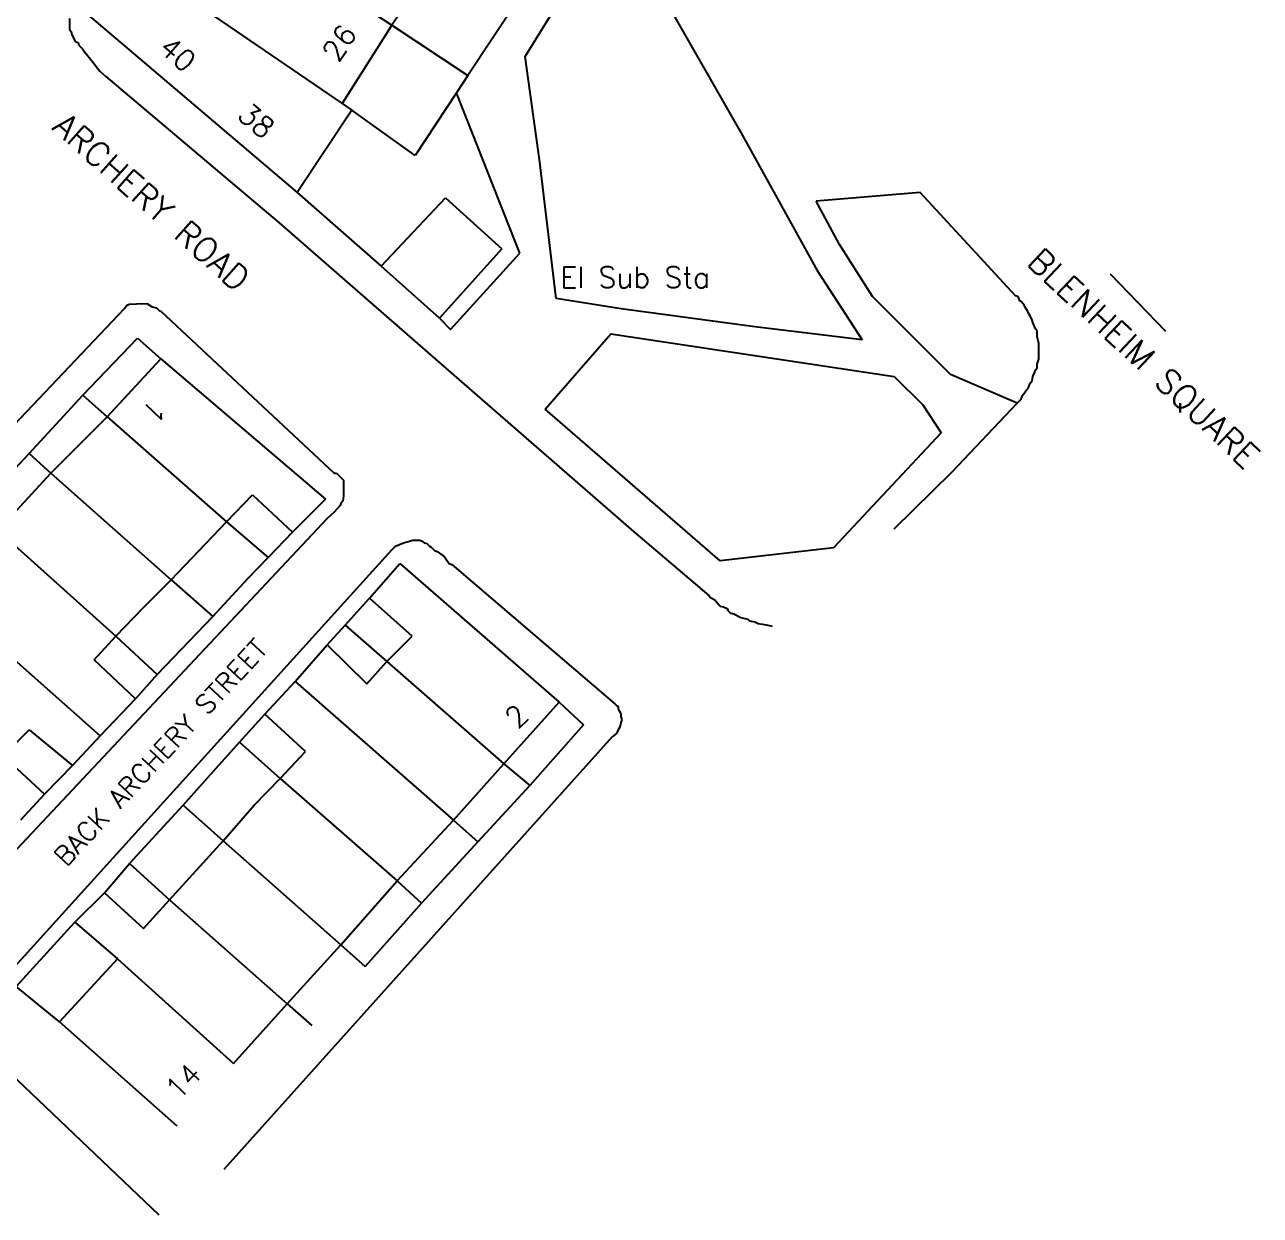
# Model space of a CAD drawing. Extents: x 427500 to 429848, y 434500 to 436505.
# Drawn here: x 429776.5 to 429847.8, y 434695.9 to 434764.6 of the extents above; entities that cross this region are included whole.
import ezdxf

# ---------------------------------------------------------------- set-up
doc = ezdxf.new("R2010")
doc.units = 0
doc.layers.add('LPTIP_Ex_Base', color=8, linetype='Continuous')
doc.styles.add('MtXpl_Romans', font='romans__.ttf')

msp = doc.modelspace()

# ---------------------------------------------------------------- linework, layer by layer
at = {"layer": 'LPTIP_Ex_Base', "color": 251, "true_color": 0x636466}
for p, q in [((429785.95, 434772.3), (429797.65, 434764.55)), ((429800.5, 434768.8), (429797.65, 434764.55)), ((429811.95, 434768.6), (429817.9, 434758.2)), ((429786.2, 434765.9), (429794.8, 434760.05)), ((429804.9, 434765.95), (429802.05, 434761.65)), ((429805.35, 434762.75), (429807.4, 434766.05)), ((429779.95, 434765.3), (429792.2, 434754.9)), ((429779.05, 434764.95), (429779.05, 434764.3)), ((429797.65, 434764.55), (429794.8, 434760.05)), ((429797.65, 434764.55), (429802.05, 434761.65)), ((429779.05, 434764.3), (429779.15, 434764.2)), ((429779.15, 434764.2), (429779.2, 434764)), ((429779.2, 434764), (429779.4, 434763.6)), ((429779.4, 434763.6), (429779.55, 434763.55)), ((429779.55, 434763.55), (429779.6, 434763.4)), ((429779.6, 434763.4), (429779.8, 434763.2)), ((429779.8, 434763.2), (429779.95, 434763)), ((429779.95, 434763), (429780.35, 434762.5)), ((429780.35, 434762.5), (429780.8, 434761.9)), ((429806.2, 434756.65), (429805.35, 434762.75)), ((429780.8, 434761.9), (429781.15, 434761.6)), ((429781.15, 434761.6), (429787.09, 434756.58)), ((429802.05, 434761.65), (429801.4, 434760.65)), ((429801.4, 434760.65), (429799, 434757.05)), ((429805.05, 434751.4), (429801.4, 434760.65)), ((429795.35, 434759.65), (429792.2, 434754.9)), ((429794.8, 434760.05), (429795.35, 434759.65)), ((429799, 434757.05), (429795.35, 434759.65)), ((429817.9, 434758.2), (429822.2, 434750.4)), ((429787.09, 434756.58), (429791.15, 434753.15)), ((429807.15, 434748.8), (429806.2, 434756.65)), ((429792.2, 434754.9), (429797.05, 434750.65)), ((429797.05, 434750.65), (429800.75, 434754.6)), ((429800.75, 434754.6), (429804, 434751.65)), ((429828.15, 434754.9), (429822.15, 434754.4)), ((429823.5, 434751.9), (429822.15, 434754.4)), ((429833.65, 434748.95), (429828.15, 434754.9)), ((429791.15, 434753.15), (429798.98, 434746.34)), ((429804, 434751.65), (429800.4, 434747.65)), ((429825.4, 434748.9), (429823.5, 434751.9)), ((429801.05, 434747), (429805.05, 434751.4)), ((429800.4, 434747.65), (429797.05, 434750.65)), ((429822.2, 434750.4), (429824.8, 434746.4)), ((429839.11, 434750.21), (429842.3, 434746.9)), ((429810.9, 434748.2), (429807.15, 434748.8)), ((429827.333, 434746.967), (429825.4, 434748.9)), ((429833.8, 434748.9), (429833.65, 434748.95)), ((429833.9, 434748.65), (429833.8, 434748.9)), ((429759.124, 434723.857), (429782.224, 434748.207)), ((429782.224, 434748.207), (429782.374, 434748.407)), ((429782.374, 434748.407), (429782.524, 434748.457)), ((429782.524, 434748.457), (429782.924, 434748.477)), ((429782.924, 434748.477), (429783.524, 434748.507)), ((429783.524, 434748.507), (429783.824, 434748.307)), ((429783.824, 434748.307), (429784.074, 434748.257)), ((429784.074, 434748.257), (429784.224, 434748.107)), ((429784.224, 434748.107), (429784.324, 434748.057)), ((429784.324, 434748.057), (429794.324, 434738.707)), ((429818.6, 434747.15), (429810.9, 434748.2)), ((429834, 434748.6), (429833.9, 434748.65)), ((429834.15, 434748.4), (429834, 434748.6)), ((429834.2, 434748.3), (429834.15, 434748.4)), ((429834.35, 434748.05), (429834.2, 434748.3)), ((429834.4, 434747.95), (429834.35, 434748.05)), ((429800.4, 434747.65), (429801.05, 434747)), ((429834.5, 434747.8), (429834.4, 434747.95)), ((429834.6, 434747.55), (429834.5, 434747.8)), ((429834.65, 434747.4), (429834.6, 434747.55)), ((429834.8, 434747.05), (429834.65, 434747.4)), ((429806.5, 434742.4), (429810.3, 434746.75)), ((429810.3, 434746.75), (429826.65, 434744.3)), ((429824.8, 434746.4), (429818.6, 434747.15)), ((429829.9, 434744.4), (429827.333, 434746.967)), ((429834.9, 434746.9), (429834.8, 434747.05)), ((429834.9, 434746.6), (429834.9, 434746.9)), ((429835, 434746.2), (429834.9, 434746.6)), ((429779.824, 434743.207), (429782.974, 434746.507)), ((429782.974, 434746.507), (429784.324, 434745.307)), ((429798.98, 434746.34), (429803.02, 434742.82)), ((429835, 434745.3), (429835, 434746.2)), ((429781.224, 434741.957), (429784.324, 434745.307)), ((429784.324, 434745.307), (429793.824, 434737.207)), ((429834.9, 434745), (429835, 434745.3)), ((429834.65, 434744.3), (429834.75, 434744.5)), ((429834.75, 434744.5), (429834.8, 434744.65)), ((429834.8, 434744.65), (429834.9, 434744.8)), ((429834.9, 434744.8), (429834.9, 434745)), ((429826.65, 434744.3), (429828.3, 434742.65)), ((429833.75, 434742.75), (429829.9, 434744.4)), ((429834.4, 434743.65), (429834.5, 434743.9)), ((429834.5, 434743.9), (429834.6, 434744.05)), ((429834.6, 434744.05), (429834.65, 434744.3)), ((429776.724, 434739.857), (429779.824, 434743.207)), ((429779.824, 434743.207), (429781.224, 434741.957)), ((429833.9, 434742.9), (429834, 434743.05)), ((429834, 434743.05), (429834.05, 434743.2)), ((429834.05, 434743.2), (429834.2, 434743.4)), ((429834.2, 434743.4), (429834.3, 434743.55)), ((429834.3, 434743.55), (429834.4, 434743.65)), ((429803.02, 434742.82), (429811.6, 434735.35)), ((429816.6, 434733.65), (429806.5, 434742.4)), ((429828.3, 434742.65), (429829.35, 434741.05)), ((429830, 434738.8), (429833.75, 434742.75)), ((429833.75, 434742.75), (429833.9, 434742.9)), ((429777.974, 434738.707), (429781.224, 434741.957)), ((429781.224, 434741.957), (429788.124, 434735.907)), ((429829.35, 434741.05), (429823.15, 434734.4)), ((429773.624, 434736.557), (429776.724, 434739.857)), ((429776.724, 434739.857), (429777.974, 434738.707)), ((429826.65, 434735.5), (429830, 434738.8)), ((429774.924, 434735.407), (429777.974, 434738.707)), ((429777.974, 434738.707), (429784.924, 434732.557)), ((429794.324, 434738.707), (429794.474, 434738.707)), ((429794.474, 434738.707), (429794.874, 434738.307)), ((429794.874, 434738.307), (429794.874, 434737.407)), ((429788.124, 434735.907), (429789.624, 434737.457)), ((429789.624, 434737.457), (429791.924, 434735.307)), ((429794.874, 434737.407), (429794.824, 434737.107)), ((429793.824, 434737.207), (429791.924, 434735.307)), ((429794.486, 434736.642), (429794.324, 434736.457)), ((429794.674, 434736.857), (429794.486, 434736.642)), ((429794.724, 434736.957), (429794.674, 434736.857)), ((429794.824, 434737.107), (429794.724, 434736.957)), ((429793.924, 434736.107), (429772.524, 434713.307)), ((429784.924, 434732.557), (429788.124, 434735.907)), ((429788.124, 434735.907), (429790.524, 434733.857)), ((429794.324, 434736.457), (429793.924, 434736.107)), ((429774.924, 434735.407), (429781.724, 434729.307)), ((429791.924, 434735.307), (429790.524, 434733.857)), ((429811.6, 434735.35), (429815.95, 434731.65)), ((429797.674, 434734.307), (429797.874, 434734.507)), ((429797.874, 434734.507), (429798.324, 434734.707)), ((429798.324, 434734.707), (429798.874, 434734.857)), ((429798.874, 434734.857), (429799.274, 434734.857)), ((429799.274, 434734.857), (429799.374, 434734.807)), ((429799.374, 434734.807), (429799.524, 434734.707)), ((429799.524, 434734.707), (429799.674, 434734.657)), ((429799.674, 434734.657), (429799.824, 434734.507)), ((429799.824, 434734.507), (429799.924, 434734.457)), ((429799.924, 434734.457), (429800.124, 434734.257)), ((429775.374, 434709.657), (429797.467, 434734.078)), ((429789.374, 434732.657), (429790.524, 434733.857)), ((429797.467, 434734.078), (429797.674, 434734.307)), ((429800.124, 434734.257), (429800.274, 434734.207)), ((429800.274, 434734.207), (429800.674, 434733.907)), ((429800.674, 434733.907), (429800.974, 434733.507)), ((429823.15, 434734.4), (429816.6, 434733.65)), ((429796.374, 434731.507), (429798.124, 434733.507)), ((429798.124, 434733.507), (429807.324, 434725.507)), ((429800.974, 434733.507), (429801.124, 434733.457)), ((429801.124, 434733.457), (429810.524, 434725.407)), ((429784.924, 434732.557), (429783.274, 434730.907)), ((429784.924, 434732.557), (429787.324, 434730.457)), ((429787.324, 434730.457), (429789.374, 434732.657)), ((429771.524, 434731.807), (429780.824, 434723.557)), ((429815.95, 434731.65), (429816.05, 434731.55)), ((429783.274, 434730.907), (429781.724, 434729.307)), ((429794.974, 434729.957), (429796.374, 434731.507)), ((429798.824, 434729.307), (429796.374, 434731.507)), ((429816.05, 434731.55), (429816.3, 434731.4)), ((429816.3, 434731.4), (429816.4, 434731.3)), ((429816.4, 434731.3), (429816.6, 434731.05)), ((429816.6, 434731.05), (429816.8, 434731)), ((429816.8, 434731), (429817, 434730.9)), ((429817, 434730.9), (429817.05, 434730.8)), ((429787.324, 434730.457), (429784.124, 434727.107)), ((429817.05, 434730.8), (429817.2, 434730.65)), ((429817.2, 434730.65), (429817.4, 434730.6)), ((429817.4, 434730.6), (429817.8, 434730.4)), ((429817.8, 434730.4), (429818.2, 434730.3)), ((429818.2, 434730.3), (429818.3, 434730.2)), ((429818.3, 434730.2), (429818.6, 434730.15)), ((429793.924, 434728.807), (429794.974, 434729.957)), ((429794.974, 434729.957), (429797.374, 434727.857)), ((429818.6, 434730.15), (429818.8, 434730.05)), ((429818.8, 434730.05), (429819.05, 434730)), ((429819.05, 434730), (429819.35, 434729.95)), ((429819.35, 434729.95), (429819.6, 434729.9)), ((429780.474, 434727.957), (429781.724, 434729.307)), ((429781.724, 434729.307), (429784.124, 434727.107)), ((429792.074, 434726.707), (429793.924, 434728.807)), ((429793.924, 434728.807), (429796.224, 434726.557)), ((429797.374, 434727.857), (429798.824, 434729.307)), ((429782.874, 434725.707), (429780.474, 434727.957)), ((429796.224, 434726.557), (429797.374, 434727.857)), ((429797.374, 434727.857), (429804.124, 434721.957)), ((429784.124, 434727.107), (429782.874, 434725.707)), ((429790.324, 434724.807), (429792.074, 434726.707)), ((429792.074, 434726.707), (429801.224, 434718.707)), ((429782.874, 434725.707), (429780.824, 434723.557)), ((429804.124, 434721.957), (429807.324, 434725.507)), ((429807.324, 434725.507), (429808.724, 434724.207)), ((429810.524, 434725.407), (429810.624, 434725.307)), ((429810.624, 434725.307), (429810.724, 434725.257)), ((429810.724, 434725.257), (429810.724, 434725.107)), ((429788.874, 434723.207), (429790.324, 434724.807)), ((429792.674, 434722.657), (429790.324, 434724.807)), ((429810.724, 434725.107), (429810.824, 434724.957)), ((429810.824, 434724.957), (429810.874, 434724.807)), ((429810.874, 434724.807), (429810.874, 434724.657)), ((429810.874, 434724.657), (429810.924, 434724.507)), ((429810.924, 434724.507), (429810.874, 434724.307)), ((429775.224, 434722.407), (429776.724, 434723.907)), ((429776.724, 434723.907), (429779.224, 434721.857)), ((429808.724, 434724.207), (429805.624, 434720.707)), ((429810.724, 434723.907), (429810.624, 434723.707)), ((429810.824, 434724.057), (429810.724, 434723.907)), ((429810.874, 434724.307), (429810.824, 434724.057)), ((429780.824, 434723.557), (429779.224, 434721.857)), ((429787.524, 434721.707), (429788.874, 434723.207)), ((429810.374, 434723.507), (429787.974, 434698.557)), ((429788.874, 434723.207), (429791.224, 434721.107)), ((429810.624, 434723.707), (429810.374, 434723.507)), ((429775.224, 434722.407), (429777.624, 434720.207)), ((429791.224, 434721.107), (429792.674, 434722.657)), ((429779.224, 434721.857), (429777.624, 434720.207)), ((429785.624, 434719.557), (429787.524, 434721.707)), ((429801.224, 434718.707), (429804.124, 434721.957)), ((429804.124, 434721.957), (429805.624, 434720.707)), ((429789.724, 434719.557), (429791.224, 434721.107)), ((429791.224, 434721.107), (429797.974, 434715.207)), ((429777.624, 434720.207), (429776.224, 434718.707)), ((429805.624, 434720.707), (429802.624, 434717.457)), ((429782.524, 434716.207), (429785.624, 434719.557)), ((429785.624, 434719.557), (429787.924, 434717.507)), ((429787.924, 434717.507), (429789.724, 434719.557)), ((429797.974, 434715.207), (429801.224, 434718.707)), ((429801.224, 434718.707), (429802.624, 434717.457)), ((429784.824, 434714.107), (429787.924, 434717.507)), ((429787.924, 434717.507), (429794.724, 434711.507)), ((429802.624, 434717.457), (429799.374, 434713.907)), ((429781.074, 434714.507), (429782.524, 434716.207)), ((429782.524, 434716.207), (429784.824, 434714.107)), ((429794.724, 434711.507), (429797.974, 434715.207)), ((429797.974, 434715.207), (429799.374, 434713.907)), ((429779.374, 434712.807), (429781.074, 434714.507)), ((429781.074, 434714.507), (429783.324, 434712.457)), ((429783.324, 434712.457), (429784.824, 434714.107)), ((429784.824, 434714.107), (429791.624, 434708.107)), ((429799.374, 434713.907), (429796.124, 434710.257)), ((429775.974, 434709.107), (429779.374, 434712.807)), ((429779.374, 434712.807), (429781.824, 434710.707)), ((429791.624, 434708.107), (429794.724, 434711.507)), ((429794.724, 434711.507), (429796.124, 434710.257)), ((429781.824, 434710.707), (429778.474, 434707.057)), ((429781.824, 434710.707), (429788.524, 434704.657)), ((429778.474, 434707.057), (429775.974, 434709.107)), ((429784.224, 434695.907), (429771.124, 434708.407)), ((429788.524, 434704.657), (429791.624, 434708.107)), ((429791.624, 434708.107), (429793.044, 434706.857)), ((429785.274, 434701.057), (429778.474, 434707.057))]:
    msp.add_line(p, q, dxfattribs=at)

# ---------------------------------------------------------------- texts
at = {"layer": 'LPTIP_Ex_Base', "color": 251, "true_color": 0x636466, "style": 'MtXpl_Romans'}
for s, height, rotation, p in [('26', 1.2, 56, (429794.549, 434762.355)), ('40', 1.2, 318.9, (429784.141, 434763.114)), ('38', 1.2, 319.6, (429788.676, 434759.258)), ('ARCHERY ROAD', 1.4, 318.4, (429777.989, 434758.587)), ('BLENHEIM SQUARE', 1.4, 316.7, (429834.237, 434750.797)), ('1', 1.2, 226.2, (429783.868, 434743.066)), ('BACK ARCHERY STREET', 1.1, 47, (429778.866, 434715.968)), ('2', 1.2, 45, (429804.918, 434723.917)), ('14', 1.2, 46.2, (429785.348, 434702.494))]:
    msp.add_text(s, height=height, rotation=rotation, dxfattribs=at).set_placement(p)
msp.add_text('El Sub Sta', height=1.2, dxfattribs=at).set_placement((429807.374, 434749.411))

doc.saveas('drawing.dxf')
